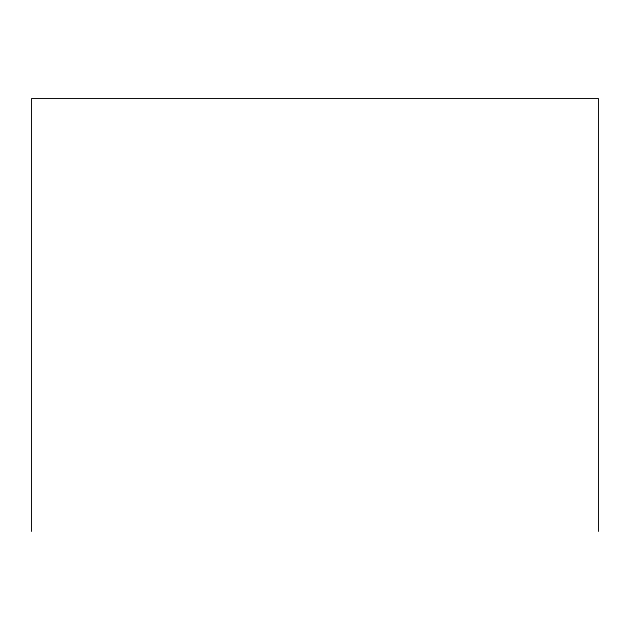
<?xml version="1.0" encoding="UTF-8"?>
<svg xmlns="http://www.w3.org/2000/svg" width="630" height="630" viewBox="0 0 630 630"><rect width="100%" height="100%" fill="white"/><g stroke="black" fill="none" stroke-linecap="round" stroke-linejoin="round"><path stroke-width="0.94" d="M598.5 531.468L598.5 98.532L31.5 98.532L31.5 531.468"/></g></svg>
